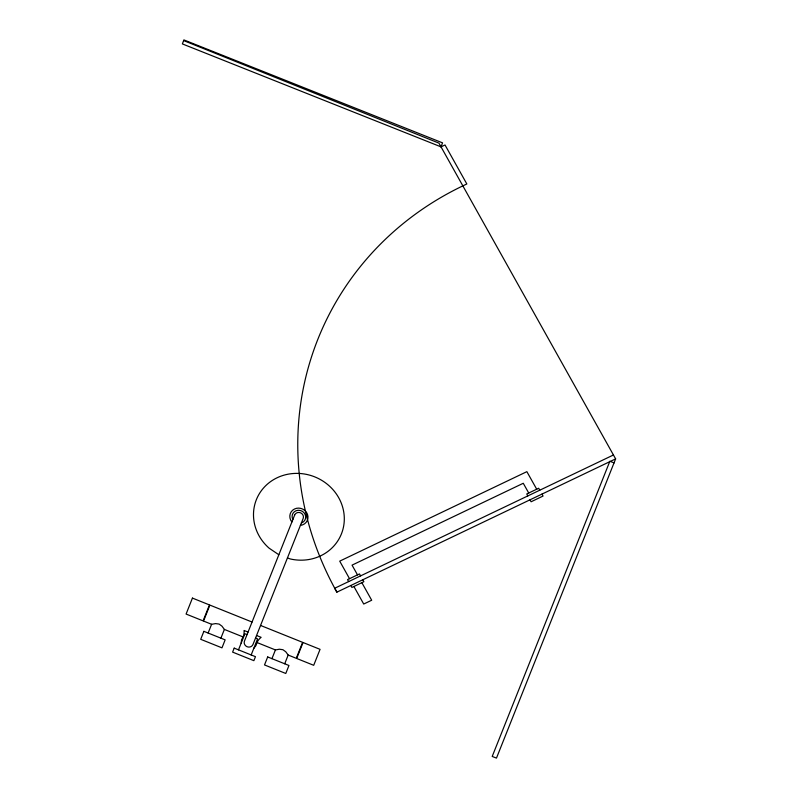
<?xml version="1.0" encoding="UTF-8"?>
<svg xmlns="http://www.w3.org/2000/svg" width="798" height="798" viewBox="0 0 798 798"><rect width="100%" height="100%" fill="white"/><g stroke="black" fill="none" stroke-linecap="round" stroke-linejoin="round"><path stroke-width="1.2" d="M441.035 146.872L442.541 142.852L183.879 39.9L182.373 43.92L441.035 146.872L445.015 144.967L466.84 183.969L462.86 185.874A320.906 300.587 23.1 0 0 336.886 592.156L615.627 458.88L438.93 143.121L183.7 40.608M208.128 633.033L211.61 624.295L215.59 623.597L219.101 624.076L221.974 626.161L224.378 629.423L243.111 636.954L241.565 639.886L241.166 643.128M220.896 638.161L224.378 629.423M238.492 649.851L244.896 633.762L247.041 634.619M251.171 654.949L257.574 638.859L255.55 638.041M271.938 658.659L275.42 649.931L279.4 649.223L282.911 649.712L285.784 651.786L288.178 655.048L296.267 658.3L302.622 642.34L260.557 625.452M284.706 663.786L288.178 655.048M615.627 458.88L496.476 758.1L492.206 756.444L609.852 461.254L614.121 462.91M253.754 648.465L255.909 645.642L257.066 642.37A16.888 15.82 23.1 0 1 260.577 637.782L261.136 637.333L256.557 635.497M613.443 454.98L334.701 588.256L336.886 592.156M301.395 522.909L301.724 522.83A6.873 6.444 23.1 0 0 305.095 514.361A6.873 6.444 23.1 0 0 296.068 510.74A6.873 6.444 23.1 0 0 292.696 519.199L292.886 519.488M287.45 557.932L290.292 558.959A45.845 42.942 23.1 0 0 343.739 511.967A45.845 42.942 23.1 0 0 276.826 477.902A45.845 42.942 23.1 0 0 269.145 548.196L278.841 554.74M252.048 622.031L209.884 605.093L203.53 621.053L211.61 624.295M248.048 632.076L244.058 630.47L244.108 631.238A16.389 15.352 23.1 0 1 243.161 636.854M256.996 642.53L275.42 649.931M539.777 490.201L538.68 488.256L526.74 493.972L527.827 495.917M541.962 494.102L543.049 496.057L531.099 501.772L530.012 499.817M536.695 489.204L526.87 471.658L339.719 561.144L349.534 578.69M528.725 493.014L523.269 483.269L352.048 565.134L357.504 574.879M360.586 575.877L359.489 573.932L347.549 579.637L348.636 581.592M362.761 579.777L363.858 581.732L351.908 587.438L350.821 585.493M361.863 582.68L371.688 600.236L363.718 604.036L353.903 586.49M291.888 521.982A9.167 8.588 23.1 0 1 294.422 509.034A9.167 8.588 23.1 0 1 307.459 514.271A9.167 8.588 23.1 0 1 300.397 525.403M192.438 598.091L186.084 614.051L203.101 620.884L209.455 604.924L192.438 598.091M203.879 631.328L200.707 639.308L221.974 647.846L225.146 639.866L203.879 631.328M234.203 648.126L232.607 652.116L253.874 660.664L255.46 656.674L234.203 648.126M294.642 515.079L244.477 641.053A4.588 4.289 23.1 0 0 247.141 646.749A4.588 4.289 23.1 0 0 252.986 644.465L303.15 518.491A4.588 4.289 23.1 0 0 300.487 512.795A4.588 4.289 23.1 0 0 294.642 515.079M267.689 656.954L264.507 664.934L285.784 673.472L288.956 665.492L267.689 656.954M303.041 642.51L296.686 658.47L313.704 665.303L320.058 649.343L303.041 642.51"/></g></svg>
